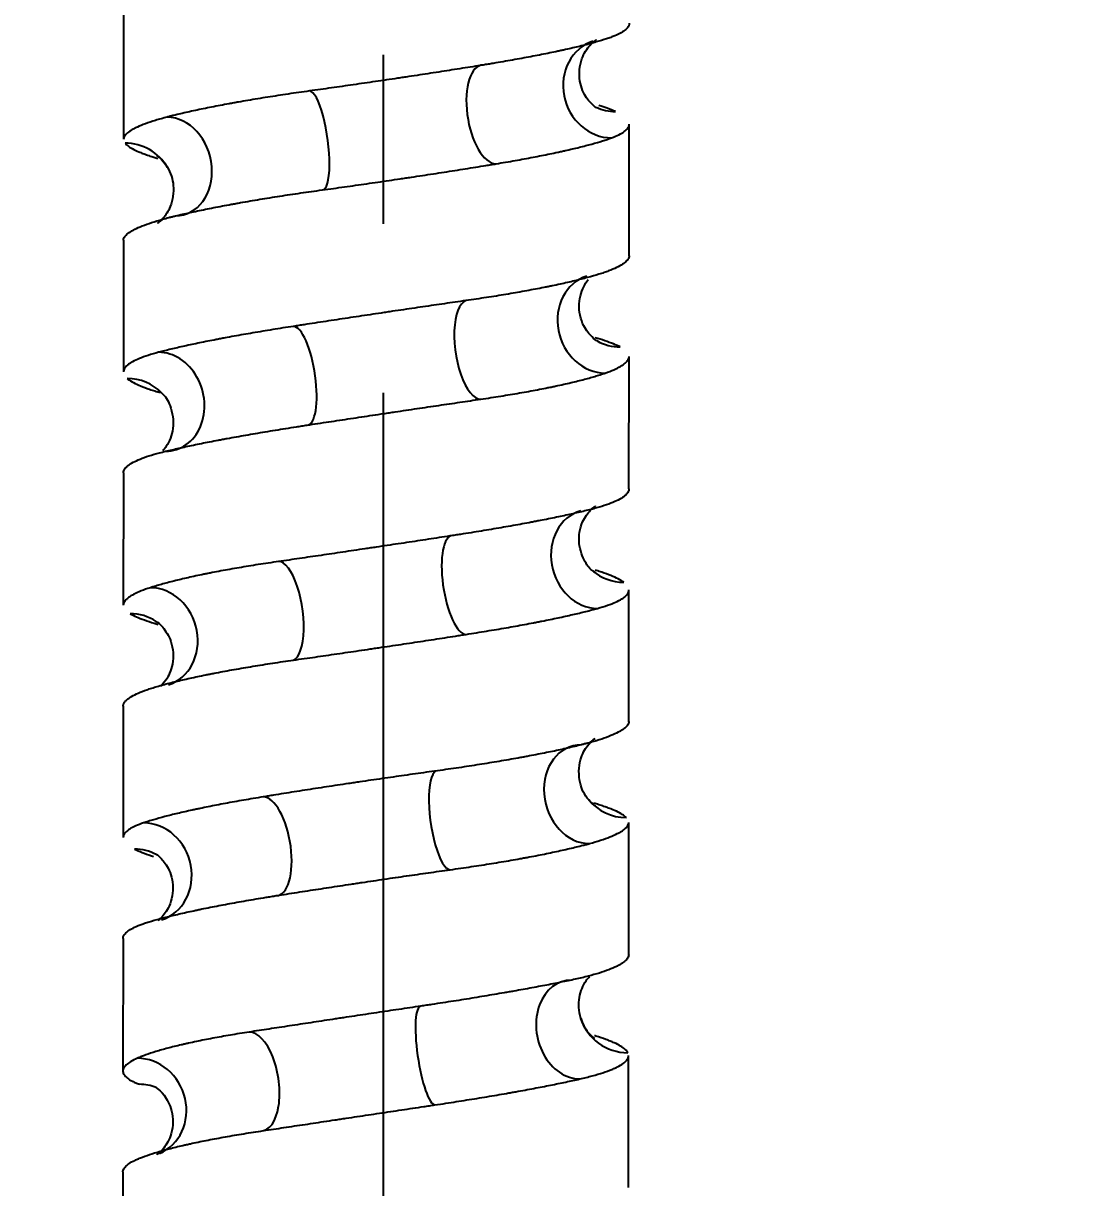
# Model space of a CAD drawing. Header units: millimetres. Extents: x 6110 to 6704, y -2661 to -1821.
# Drawn here: x 6335.31 to 6343.37, y -2320.69 to -2311.94 of the extents above; entities that cross this region are included whole.
import ezdxf

# ---------------------------------------------------------------- set-up
doc = ezdxf.new("R2010")
doc.units = ezdxf.units.MM
doc.header["$LTSCALE"] = 0.1
doc.linetypes.add('CENTERX2', pattern=[101.6, 63.5, -12.7, 12.7, -12.7])
doc.linetypes.add('HIDDEN2', pattern=[4.7625, 3.175, -1.5875])
doc.layers.add('1', color=4, linetype='HIDDEN2', lineweight=13)
doc.layers.add('DIM', color=3, linetype='Continuous', lineweight=9)
doc.layers.add('CENTER', color=1, linetype='CENTERX2')
doc.styles.get("Standard").update_dxf_attribs({"font": 'arial.ttf'})
doc.dimstyles.new('ISO-25', dxfattribs={"dimtxt": 2.5, "dimasz": 2.5, "dimexe": 1.25, "dimexo": 0.625, "dimtad": 1, "dimlfac": 5, "dimtxsty": 'Standard', "dimcen": 2.5, "dimadec": 0, "dimazin": 0, "dimtfac": 1, "dimtmove": 0, "dimatfit": 3, "dimfxl": 0, "dimarcsym": 0})

# ---------------------------------------------------------------- blocks, each defined once
blk = doc.blocks.new('*D85')
at = {"layer": 'Defpoints', "color": 0}
for p in [(6324.4599, -2027.3782), (6392.6916, -2027.3782), (6311.704, -2532.5418)]:
    blk.add_point(p, dxfattribs=at)
at = {"layer": 'DIM', "color": 0, "lineweight": -2}
for p, q in [((6325.0849, -2027.3782), (6393.9416, -2027.3782)), ((6392.6916, -2527.5418), (6392.6916, -2032.3782)), ((6312.329, -2532.5418), (6393.9416, -2532.5418))]:
    blk.add_line(p, q, dxfattribs=at)
at = {"layer": 'DIM', "color": 0}
for points in [[(6391.8583, -2032.3782), (6393.5249, -2032.3782), (6392.6916, -2027.3782)], [(6391.8583, -2527.5418), (6393.5249, -2527.5418), (6392.6916, -2532.5418)]]:
    blk.add_solid(points, dxfattribs=at)
at = {"layer": 'DIM', "color": 0, "insert": (6389.0618, -2279.96), "char_height": 5, "attachment_point": 5, "rotation": 90}
blk.add_mtext('2020,7', dxfattribs=at)
blk = doc.blocks.new('*D93')
at = {"layer": 'Defpoints', "color": 0}
for p in [(6325.0849, -2027.3782), (6402.037, -2595.9805), (6423.8203, -2595.9805)]:
    blk.add_point(p, dxfattribs=at)
at = {"layer": 'DIM', "color": 0, "lineweight": -2}
for p, q in [((6325.7099, -2027.3782), (6425.0703, -2027.3782)), ((6423.8203, -2032.3782), (6423.8203, -2590.9805)), ((6402.662, -2595.9805), (6425.0703, -2595.9805))]:
    blk.add_line(p, q, dxfattribs=at)
at = {"layer": 'DIM', "color": 0}
for points in [[(6422.9869, -2032.3782), (6424.6536, -2032.3782), (6423.8203, -2027.3782)], [(6422.9869, -2590.9805), (6424.6536, -2590.9805), (6423.8203, -2595.9805)]]:
    blk.add_solid(points, dxfattribs=at)
at = {"layer": 'DIM', "color": 0, "insert": (6420.1905, -2311.6794), "char_height": 5, "attachment_point": 5, "rotation": 90}
blk.add_mtext('2274,4', dxfattribs=at)

msp = doc.modelspace()

# ---------------------------------------------------------------- hatches: boundary and pattern name
at = {"layer": 'DIM'}
h = msp.add_hatch(dxfattribs=at)
h.set_pattern_fill('ANSI31', color=2)
edge = h.paths.add_edge_path()
edge.add_line((6619.6172, -2595.9805), (6619.6172, -1962.2056))
edge.add_line((6634.6172, -1966.1101), (6619.6172, -1966.1101))
edge.add_line((6634.6172, -2610.9805), (6634.6172, -1966.1101))
edge.add_line((6634.6172, -2610.9805), (6184.4567, -2610.9805))
edge.add_line((6619.6172, -2595.9805), (6184.4567, -2595.9805))
edge.add_line((6184.4567, -2610.9805), (6184.4567, -2595.9805))

# ---------------------------------------------------------------- linework, layer by layer
at = {"layer": '1', "color": 7, "linetype": 'Continuous', "lineweight": -3}
for p, q in [((6336.0602, -2311.8162), (6336.0596, -2312.8088)), ((6339.859, -2313.6844), (6339.8596, -2312.6958)), ((6336.059, -2313.5666), (6336.0584, -2314.5572)), ((6339.6187, -2314.3239), (6339.619, -2314.3243)), ((6339.8578, -2315.4366), (6339.8584, -2314.4423)), ((6336.0579, -2315.3155), (6336.0572, -2316.3095)), ((6339.8566, -2317.1851), (6339.8573, -2316.1949)), ((6336.3005, -2316.4301), (6336.3033, -2316.431)), ((6336.0567, -2317.0673), (6336.056, -2318.0563)), ((6339.8554, -2318.9358), (6339.8561, -2317.9429)), ((6336.0555, -2318.8146), (6336.0548, -2319.8101)), ((6339.8542, -2320.6861), (6339.8549, -2319.6941)), ((6336.0543, -2320.5681), (6336.0536, -2321.5565))]:
    msp.add_line(p, q, dxfattribs=at)
for centre, major_axis, ratio, start_param, end_param in [((6339.708, -2312.4265), (0.1217, -0.3547), 0.912328, 3.142225, 5.979219), ((6338.8098, -2312.6222), (0.0604, -0.3701), 0.44242, 3.070549, 6.209496), ((6337.5055, -2312.8178), (0.0512, -0.3715), 0.236544, 6.250306, 9.391992), ((6339.7728, -2312.2301), (0.1654, 0.3365), 0.944282, 3.155544, 3.574011), ((6336.4179, -2313.0135), (0.0911, -0.3638), 0.803058, 6.085779, 9.224396), ((6336.0662, -2313.2097), (0.3217, 0.1927), 0.987849, 6.273563, 7.308223), ((6339.656, -2314.1943), (0.116, -0.3566), 0.883896, 3.142069, 6.001245), ((6338.6977, -2314.39), (0.0539, -0.3711), 0.386135, 3.085357, 6.227038), ((6337.3871, -2314.5855), (0.0567, -0.3707), 0.297889, 6.238932, 9.377533), ((6339.8039, -2313.998), (0.1849, 0.3263), 0.962722, 3.141569, 3.640415), ((6336.3491, -2314.7813), (0.0917, -0.3636), 0.839465, 6.073809, 9.215514), ((6336.0783, -2314.9776), (0.2668, 0.2635), 0.978967, 6.281476, 7.062138), ((6339.5963, -2315.9621), (0.0962, -0.3625), 0.855425, 3.156785, 6.059496), ((6338.5833, -2316.1578), (0.0573, -0.3706), 0.325597, 3.092572, 6.231155), ((6337.2711, -2316.3533), (0.0533, -0.3712), 0.357604, 6.231542, 9.37322), ((6339.8281, -2315.7659), (0.2416, 0.2868), 0.974317, 3.139325, 3.826797), ((6336.2863, -2316.5491), (0.1102, -0.3584), 0.87037, 0.000345, 2.878182), ((6336.099, -2316.7454), (0.2043, 0.3145), 0.969556, 6.282838, 6.844609), ((6339.5307, -2317.7299), (0.0947, -0.3628), 0.819767, 2.931692, 6.070256), ((6338.4656, -2317.9256), (0.0516, -0.3714), 0.266315, 3.104519, 6.246169), ((6337.1579, -2318.1211), (0.0596, -0.3702), 0.416084, 6.217451, 9.356338), ((6339.8439, -2317.5337), (0.2887, 0.2394), 0.984903, 3.13764, 4.012053), ((6336.2309, -2318.3169), (0.1143, -0.3571), 0.89986, 0.000361, 2.860452), ((6336.1264, -2318.5133), (0.179, 0.3295), 0.952573, 0.000484, 0.475486), ((6339.4578, -2319.4977), (0.0803, -0.3663), 0.784443, 2.97086, 6.112481), ((6338.3465, -2319.6933), (0.0553, -0.3709), 0.203463, 3.112462, 6.251329), ((6339.8528, -2319.3016), (0.3573, 0.1138), 0.988346, 3.136606, 4.3983), ((6337.0479, -2319.8888), (0.0564, -0.3707), 0.472697, 6.210863, 9.352516), ((6336.1819, -2320.0847), (0.1415, -0.3473), 0.923391, 0.016318, 2.7796), ((6336.1622, -2320.2812), (0.1415, 0.3473), 0.935349, 6.282577, 6.646659)]:
    msp.add_ellipse(centre, major_axis=major_axis, ratio=ratio, start_param=start_param, end_param=end_param, dxfattribs=at)
for points, knots in [([(6339.8602, -2311.9375), (6339.8601, -2311.9405), (6339.8598, -2311.9435), (6339.8587, -2311.9485), (6339.8581, -2311.9506), (6339.8566, -2311.9548), (6339.8557, -2311.957), (6339.8503, -2311.9674), (6339.8436, -2311.9757), (6339.8254, -2311.9921), (6339.8025, -2312.0082), (6339.7702, -2312.024), (6339.7424, -2312.0357), (6339.7325, -2312.0395), (6339.7115, -2312.0472), (6339.7004, -2312.051), (6339.6887, -2312.0548)], [0, 0, 0, 0, 0.072957, 0.072957, 0.124459, 0.124459, 0.175962, 0.175962, 0.381971, 0.381971, 0.587981, 0.79399, 0.79399, 0.896995, 0.896995, 1, 1, 1, 1]), ([(6339.6887, -2312.0548), (6339.6652, -2312.0624), (6339.6396, -2312.0701), (6339.5843, -2312.0857), (6339.5249, -2312.1015), (6339.4574, -2312.1178), (6339.4038, -2312.1301), (6339.3762, -2312.1363), (6339.3474, -2312.1426), (6339.328, -2312.1468), (6339.3182, -2312.1489), (6339.2685, -2312.1594), (6339.2273, -2312.1678), (6339.1419, -2312.1846), (6339.0536, -2312.2013), (6338.9596, -2312.218), (6338.8868, -2312.2304), (6338.8622, -2312.2346), (6338.8247, -2312.2408), (6338.812, -2312.2429), (6338.7867, -2312.247), (6338.774, -2312.2491), (6338.7612, -2312.2512)], [0, 0, 0, 0, 0.125, 0.125, 0.25, 0.375, 0.375, 0.4375, 0.46875, 0.46875, 0.5, 0.5, 0.625, 0.625, 0.75, 0.875, 0.875, 0.9375, 0.9375, 0.96875, 0.96875, 1, 1, 1, 1]), ([(6339.6084, -2312.5695), (6339.6081, -2312.5708), (6339.5975, -2312.5602), (6339.5359, -2312.5062), (6339.4744, -2312.3699), (6339.4908, -2312.2038), (6339.5634, -2312.0968), (6339.6075, -2312.0642), (6339.6143, -2312.0608), (6339.6144, -2312.0608)], [0, 0, 0, 0, 0.133146, 0.276472, 0.43682, 0.620249, 0.772999, 0.903588, 1, 1, 1, 1]), ([(6338.7612, -2312.2512), (6338.7102, -2312.2594), (6338.6586, -2312.2676), (6338.5542, -2312.2841), (6338.4484, -2312.3006), (6338.3402, -2312.3172), (6338.258, -2312.3297), (6338.2305, -2312.3339), (6338.1889, -2312.3402), (6338.175, -2312.3422), (6338.1471, -2312.3464), (6338.1332, -2312.3485), (6338.0633, -2312.359), (6338.0077, -2312.3672), (6337.8966, -2312.3835), (6337.7859, -2312.3996), (6337.6759, -2312.4153), (6337.5937, -2312.427), (6337.5663, -2312.4308), (6337.5116, -2312.4385), (6337.4843, -2312.4423), (6337.4572, -2312.4461)], [0, 0, 0, 0, 0.125, 0.125, 0.25, 0.375, 0.375, 0.4375, 0.4375, 0.46875, 0.46875, 0.5, 0.5, 0.625, 0.625, 0.75, 0.875, 0.875, 0.9375, 0.9375, 1, 1, 1, 1]), ([(6337.4572, -2312.4461), (6337.4026, -2312.4536), (6337.3491, -2312.4613), (6337.2442, -2312.4769), (6337.1414, -2312.4927), (6337.0429, -2312.5089), (6336.9705, -2312.5213), (6336.9467, -2312.5254), (6336.9113, -2312.5317), (6336.8996, -2312.5337), (6336.8763, -2312.5379), (6336.8647, -2312.54), (6336.8075, -2312.5506), (6336.7634, -2312.5589), (6336.6787, -2312.5757), (6336.5975, -2312.5925), (6336.5232, -2312.6092), (6336.47, -2312.6217), (6336.4527, -2312.6258), (6336.4275, -2312.6321), (6336.4192, -2312.6341), (6336.4028, -2312.6383), (6336.3947, -2312.6404), (6336.3868, -2312.6424)], [0, 0, 0, 0, 0.125, 0.125, 0.25, 0.375, 0.375, 0.4375, 0.4375, 0.46875, 0.46875, 0.5, 0.5, 0.625, 0.625, 0.75, 0.875, 0.875, 0.9375, 0.9375, 0.96875, 0.96875, 1, 1, 1, 1]), ([(6339.7558, -2312.6012), (6339.7375, -2312.5929), (6339.717, -2312.5847), (6339.6748, -2312.5692), (6339.6538, -2312.5621), (6339.6312, -2312.5549)], [0, 0, 0, 0, 0.537888, 0.537888, 1, 1, 1, 1]), ([(6336.3868, -2312.6424), (6336.3553, -2312.6507), (6336.326, -2312.6589), (6336.272, -2312.6755), (6336.2224, -2312.692), (6336.1816, -2312.7087), (6336.1544, -2312.7213), (6336.1459, -2312.7255), (6336.134, -2312.7318), (6336.1301, -2312.7339), (6336.1228, -2312.7381), (6336.1192, -2312.7402), (6336.1023, -2312.7507), (6336.0912, -2312.759), (6336.074, -2312.7754), (6336.0629, -2312.7898), (6336.0595, -2312.804), (6336.0596, -2312.8102)], [0, 0, 0, 0, 0.147229, 0.147229, 0.294459, 0.441688, 0.441688, 0.515303, 0.515303, 0.55211, 0.55211, 0.588917, 0.588917, 0.736146, 0.736146, 0.883376, 1, 1, 1, 1]), ([(6339.7273, -2312.7982), (6339.748, -2312.7906), (6339.7663, -2312.7829), (6339.7979, -2312.7672), (6339.8247, -2312.7514), (6339.8419, -2312.7351), (6339.8512, -2312.7227), (6339.8536, -2312.7186), (6339.8564, -2312.7123), (6339.8572, -2312.7102), (6339.8584, -2312.706), (6339.8589, -2312.7039), (6339.8595, -2312.6998), (6339.8596, -2312.6979), (6339.8596, -2312.6959)], [0, 0, 0, 0, 0.23624, 0.23624, 0.47248, 0.70872, 0.70872, 0.82684, 0.82684, 0.8859, 0.8859, 0.94496, 0.94496, 1, 1, 1, 1]), ([(6336.0705, -2312.8381), (6336.0766, -2312.8457), (6336.0851, -2312.8534), (6336.1069, -2312.8691), (6336.1335, -2312.885), (6336.1694, -2312.9013), (6336.2, -2312.9137), (6336.2108, -2312.9179), (6336.2278, -2312.9242), (6336.2337, -2312.9263), (6336.2457, -2312.9305), (6336.2518, -2312.9326), (6336.277, -2312.9411), (6336.297, -2312.9474), (6336.3182, -2312.9538)], [0, 0, 0, 0, 0.210426, 0.210426, 0.420853, 0.631279, 0.631279, 0.736493, 0.736493, 0.789099, 0.789099, 0.841706, 0.841706, 1, 1, 1, 1]), ([(6338.8579, -2312.9933), (6338.9074, -2312.9851), (6338.9553, -2312.9769), (6339.0482, -2312.9604), (6339.1381, -2312.9439), (6339.222, -2312.9272), (6339.2826, -2312.9147), (6339.3124, -2312.9085), (6339.3413, -2312.9022), (6339.3604, -2312.898), (6339.3699, -2312.8959), (6339.4164, -2312.8854), (6339.4516, -2312.8772), (6339.5178, -2312.8608), (6339.5799, -2312.8447), (6339.6339, -2312.8289), (6339.6713, -2312.8173), (6339.6832, -2312.8134), (6339.706, -2312.8057), (6339.717, -2312.8019), (6339.7273, -2312.7982)], [0, 0, 0, 0, 0.125, 0.125, 0.25, 0.375, 0.375, 0.4375, 0.46875, 0.46875, 0.5, 0.5, 0.625, 0.625, 0.75, 0.875, 0.875, 0.9375, 0.9375, 1, 1, 1, 1]), ([(6336.3079, -2312.9307), (6336.308, -2312.9306), (6336.3183, -2312.936), (6336.359, -2312.9725), (6336.382, -2313.0077), (6336.3879, -2313.017)], [0, 0, 0, 0, 0.437086, 0.861973, 1, 1, 1, 1]), ([(6336.3879, -2313.017), (6336.4139, -2313.0625), (6336.446, -2313.1552), (6336.4219, -2313.3144), (6336.3565, -2313.4075), (6336.3186, -2313.4375), (6336.3122, -2313.4412), (6336.3122, -2313.4411)], [0, 0, 0, 0, 0.233959, 0.482525, 0.684088, 0.862367, 1, 1, 1, 1]), ([(6337.5537, -2313.1894), (6337.609, -2313.1819), (6337.6645, -2313.1742), (6337.7755, -2313.1586), (6337.8868, -2313.1428), (6337.9984, -2313.1266), (6338.0823, -2313.1143), (6338.1103, -2313.1102), (6338.1523, -2313.1039), (6338.1663, -2313.1018), (6338.1944, -2313.0976), (6338.2084, -2313.0955), (6338.2782, -2313.085), (6338.3333, -2313.0767), (6338.4421, -2313.0599), (6338.5495, -2313.0432), (6338.654, -2313.0265), (6338.7314, -2313.014), (6338.757, -2313.0099), (6338.7951, -2313.0037), (6338.8078, -2313.0016), (6338.8329, -2312.9974), (6338.8455, -2312.9954), (6338.8579, -2312.9933)], [0, 0, 0, 0, 0.125, 0.125, 0.25, 0.375, 0.375, 0.4375, 0.4375, 0.46875, 0.46875, 0.5, 0.5, 0.625, 0.625, 0.75, 0.875, 0.875, 0.9375, 0.9375, 0.96875, 0.96875, 1, 1, 1, 1]), ([(6336.4499, -2313.3845), (6336.484, -2313.3763), (6336.5198, -2313.3681), (6336.5948, -2313.3516), (6336.6731, -2313.335), (6336.7579, -2313.3184), (6336.824, -2313.3059), (6336.8577, -2313.2996), (6336.8923, -2313.2933), (6336.9156, -2313.2891), (6336.9274, -2313.287), (6336.9865, -2313.2766), (6337.0348, -2313.2683), (6337.1333, -2313.252), (6337.2338, -2313.2359), (6337.3381, -2313.2202), (6337.4179, -2313.2085), (6337.4447, -2313.2047), (6337.4989, -2313.197), (6337.5262, -2313.1932), (6337.5537, -2313.1894)], [0, 0, 0, 0, 0.125, 0.125, 0.25, 0.375, 0.375, 0.4375, 0.46875, 0.46875, 0.5, 0.5, 0.625, 0.625, 0.75, 0.875, 0.875, 0.9375, 0.9375, 1, 1, 1, 1]), ([(6336.059, -2313.5674), (6336.059, -2313.5644), (6336.0594, -2313.5613), (6336.0621, -2313.5504), (6336.0708, -2313.5345), (6336.0893, -2313.5183), (6336.1068, -2313.5059), (6336.1133, -2313.5017), (6336.1239, -2313.4955), (6336.1276, -2313.4934), (6336.1353, -2313.4892), (6336.1393, -2313.4871), (6336.1601, -2313.4765), (6336.179, -2313.4681), (6336.2212, -2313.4513), (6336.2679, -2313.4345), (6336.3234, -2313.4178), (6336.3683, -2313.4053), (6336.3838, -2313.4012), (6336.408, -2313.3949), (6336.4162, -2313.3928), (6336.4329, -2313.3887), (6336.4413, -2313.3866), (6336.4499, -2313.3845)], [0, 0, 0, 0, 0.053257, 0.053257, 0.188506, 0.323755, 0.323755, 0.391379, 0.391379, 0.425192, 0.425192, 0.459004, 0.459004, 0.594253, 0.594253, 0.729502, 0.864751, 0.864751, 0.932375, 0.932375, 0.966188, 0.966188, 1, 1, 1, 1]), ([(6339.859, -2313.6835), (6339.8589, -2313.6882), (6339.8581, -2313.693), (6339.8549, -2313.7019), (6339.8529, -2313.706), (6339.8488, -2313.7123), (6339.8473, -2313.7144), (6339.844, -2313.7186), (6339.8421, -2313.7207), (6339.8323, -2313.7313), (6339.8219, -2313.7397), (6339.7965, -2313.7565), (6339.7665, -2313.7732), (6339.727, -2313.7899), (6339.6939, -2313.8024), (6339.6822, -2313.8066), (6339.6638, -2313.8129), (6339.6575, -2313.8149), (6339.6447, -2313.8191), (6339.6381, -2313.8212), (6339.6314, -2313.8232)], [0, 0, 0, 0, 0.104084, 0.104084, 0.193676, 0.193676, 0.238472, 0.238472, 0.283267, 0.283267, 0.462451, 0.462451, 0.641634, 0.820817, 0.820817, 0.910408, 0.910408, 0.955204, 0.955204, 1, 1, 1, 1]), ([(6339.6314, -2313.8232), (6339.6048, -2313.8314), (6339.5761, -2313.8397), (6339.515, -2313.8562), (6339.4501, -2313.8727), (6339.3775, -2313.8894), (6339.3202, -2313.9019), (6339.2909, -2313.9082), (6339.2604, -2313.9144), (6339.2398, -2313.9186), (6339.2294, -2313.9207), (6339.177, -2313.9312), (6339.1337, -2313.9394), (6339.0444, -2313.9557), (6338.9525, -2313.9719), (6338.8554, -2313.9876), (6338.7806, -2313.9992), (6338.7553, -2314.0031), (6338.7041, -2314.0107), (6338.6781, -2314.0145), (6338.6519, -2314.0183)], [0, 0, 0, 0, 0.125, 0.125, 0.25, 0.375, 0.375, 0.4375, 0.46875, 0.46875, 0.5, 0.5, 0.625, 0.625, 0.75, 0.875, 0.875, 0.9375, 0.9375, 1, 1, 1, 1]), ([(6339.619, -2314.3243), (6339.6095, -2314.3232), (6339.586, -2314.3033), (6339.505, -2314.2112), (6339.4682, -2314.0476), (6339.5104, -2313.9194), (6339.543, -2313.873), (6339.5521, -2313.8617)], [0, 0, 0, 0, 0.202173, 0.407319, 0.666554, 0.903846, 1, 1, 1, 1]), ([(6338.6519, -2314.0183), (6338.5992, -2314.0259), (6338.546, -2314.0336), (6338.4385, -2314.0491), (6338.3301, -2314.0649), (6338.2198, -2314.0811), (6338.1364, -2314.0935), (6338.1084, -2314.0976), (6338.0663, -2314.1038), (6338.0523, -2314.1059), (6338.0241, -2314.1101), (6338.0099, -2314.1122), (6337.9395, -2314.1227), (6337.8835, -2314.1311), (6337.7721, -2314.1479), (6337.6614, -2314.1646), (6337.552, -2314.1813), (6337.4704, -2314.1937), (6337.4433, -2314.1979), (6337.4028, -2314.2041), (6337.3893, -2314.2062), (6337.3624, -2314.2103), (6337.349, -2314.2124), (6337.3357, -2314.2145)], [0, 0, 0, 0, 0.125, 0.125, 0.25, 0.375, 0.375, 0.4375, 0.4375, 0.46875, 0.46875, 0.5, 0.5, 0.625, 0.625, 0.75, 0.875, 0.875, 0.9375, 0.9375, 0.96875, 0.96875, 1, 1, 1, 1]), ([(6337.3357, -2314.2145), (6337.2826, -2314.2227), (6337.2308, -2314.2309), (6337.1294, -2314.2474), (6337.0304, -2314.2639), (6336.9361, -2314.2806), (6336.8672, -2314.2931), (6336.8332, -2314.2993), (6336.7998, -2314.3056), (6336.7777, -2314.3098), (6336.7667, -2314.3119), (6336.7125, -2314.3224), (6336.671, -2314.3306), (6336.5915, -2314.347), (6336.5157, -2314.3631), (6336.4471, -2314.3788), (6336.3983, -2314.3905), (6336.3826, -2314.3944), (6336.3519, -2314.402), (6336.3371, -2314.4059), (6336.3228, -2314.4096)], [0, 0, 0, 0, 0.125, 0.125, 0.25, 0.375, 0.375, 0.4375, 0.46875, 0.46875, 0.5, 0.5, 0.625, 0.625, 0.75, 0.875, 0.875, 0.9375, 0.9375, 1, 1, 1, 1]), ([(6339.7918, -2314.3697), (6339.7769, -2314.3621), (6339.7597, -2314.3543), (6339.7209, -2314.3387), (6339.6793, -2314.3234), (6339.6295, -2314.3077), (6339.6038, -2314.3002)], [0, 0, 0, 0, 0.34248, 0.34248, 0.68496, 1, 1, 1, 1]), ([(6336.3228, -2314.4096), (6336.294, -2314.4172), (6336.2675, -2314.4249), (6336.2194, -2314.4405), (6336.1758, -2314.4564), (6336.1415, -2314.4727), (6336.1192, -2314.485), (6336.1123, -2314.4892), (6336.1029, -2314.4954), (6336.0999, -2314.4975), (6336.0943, -2314.5018), (6336.0916, -2314.5039), (6336.079, -2314.5144), (6336.0714, -2314.5228), (6336.0612, -2314.5396), (6336.0585, -2314.5484), (6336.0584, -2314.5571), (6336.0584, -2314.5575)], [0, 0, 0, 0, 0.165502, 0.165502, 0.331003, 0.496505, 0.496505, 0.579256, 0.579256, 0.620631, 0.620631, 0.662007, 0.662007, 0.827508, 0.827508, 0.99301, 1, 1, 1, 1]), ([(6339.6798, -2314.5653), (6339.7035, -2314.5571), (6339.7249, -2314.5489), (6339.7629, -2314.5324), (6339.7961, -2314.5158), (6339.8201, -2314.4991), (6339.8345, -2314.4866), (6339.8388, -2314.4824), (6339.8442, -2314.4761), (6339.8459, -2314.474), (6339.8489, -2314.4698), (6339.8502, -2314.4677), (6339.8561, -2314.4575), (6339.8584, -2314.4495), (6339.8584, -2314.4416)], [0, 0, 0, 0, 0.201441, 0.201441, 0.402882, 0.604323, 0.604323, 0.705044, 0.705044, 0.755404, 0.755404, 0.805764, 0.805764, 1, 1, 1, 1]), ([(6336.0869, -2314.6066), (6336.0966, -2314.6148), (6336.1087, -2314.6231), (6336.1375, -2314.6396), (6336.1708, -2314.6563), (6336.2132, -2314.673), (6336.2485, -2314.6856), (6336.2608, -2314.6898), (6336.2802, -2314.6961), (6336.2868, -2314.6982), (6336.3003, -2314.7024), (6336.3072, -2314.7045), (6336.3211, -2314.7087), (6336.3282, -2314.7108), (6336.3353, -2314.7128)], [0, 0, 0, 0, 0.235537, 0.235537, 0.471074, 0.70661, 0.70661, 0.824379, 0.824379, 0.883263, 0.883263, 0.942147, 0.942147, 1, 1, 1, 1]), ([(6338.7434, -2314.7617), (6338.795, -2314.7541), (6338.8451, -2314.7464), (6338.9426, -2314.7308), (6339.0372, -2314.715), (6339.1263, -2314.6988), (6339.191, -2314.6865), (6339.2229, -2314.6803), (6339.2539, -2314.674), (6339.2744, -2314.6698), (6339.2845, -2314.6677), (6339.3347, -2314.6572), (6339.3727, -2314.6488), (6339.4448, -2314.632), (6339.513, -2314.6153), (6339.5733, -2314.5986), (6339.6156, -2314.5861), (6339.6291, -2314.5819), (6339.6487, -2314.5757), (6339.6551, -2314.5736), (6339.6677, -2314.5695), (6339.6738, -2314.5674), (6339.6798, -2314.5653)], [0, 0, 0, 0, 0.125, 0.125, 0.25, 0.375, 0.375, 0.4375, 0.46875, 0.46875, 0.5, 0.5, 0.625, 0.625, 0.75, 0.875, 0.875, 0.9375, 0.9375, 0.96875, 0.96875, 1, 1, 1, 1]), ([(6336.3112, -2314.6855), (6336.3113, -2314.6853), (6336.3173, -2314.6889), (6336.3351, -2314.7052), (6336.3451, -2314.7141)], [0, 0, 0, 0, 0.559266, 1, 1, 1, 1]), ([(6336.3451, -2314.7141), (6336.3732, -2314.7392), (6336.4173, -2314.8062), (6336.4471, -2314.9801), (6336.3946, -2315.1), (6336.3623, -2315.1401), (6336.3535, -2315.1497)], [0, 0, 0, 0, 0.273649, 0.596364, 0.882748, 1, 1, 1, 1]), ([(6337.4389, -2314.9566), (6337.4929, -2314.9484), (6337.5472, -2314.9402), (6337.6563, -2314.9237), (6337.7659, -2314.9072), (6337.8765, -2314.8905), (6337.9599, -2314.878), (6337.9877, -2314.8739), (6338.0296, -2314.8676), (6338.0436, -2314.8655), (6338.0716, -2314.8613), (6338.0856, -2314.8592), (6338.1554, -2314.8488), (6338.2108, -2314.8405), (6338.3203, -2314.8242), (6338.4287, -2314.8081), (6338.535, -2314.7924), (6338.6138, -2314.7808), (6338.64, -2314.7769), (6338.692, -2314.7692), (6338.7178, -2314.7654), (6338.7434, -2314.7617)], [0, 0, 0, 0, 0.125, 0.125, 0.25, 0.375, 0.375, 0.4375, 0.4375, 0.46875, 0.46875, 0.5, 0.5, 0.625, 0.625, 0.75, 0.875, 0.875, 0.9375, 0.9375, 1, 1, 1, 1]), ([(6336.3753, -2315.153), (6336.4067, -2315.1454), (6336.4399, -2315.1377), (6336.5099, -2315.1221), (6336.5834, -2315.1063), (6336.6641, -2315.09), (6336.7273, -2315.0777), (6336.7595, -2315.0715), (6336.7928, -2315.0652), (6336.8152, -2315.061), (6336.8266, -2315.0589), (6336.8835, -2315.0484), (6336.9302, -2315.04), (6337.0259, -2315.0232), (6337.1238, -2315.0065), (6337.2262, -2314.9898), (6337.3047, -2314.9773), (6337.3312, -2314.9732), (6337.3713, -2314.967), (6337.3848, -2314.9649), (6337.4118, -2314.9607), (6337.4253, -2314.9587), (6337.4389, -2314.9566)], [0, 0, 0, 0, 0.125, 0.125, 0.25, 0.375, 0.375, 0.4375, 0.46875, 0.46875, 0.5, 0.5, 0.625, 0.625, 0.75, 0.875, 0.875, 0.9375, 0.9375, 0.96875, 0.96875, 1, 1, 1, 1]), ([(6336.0579, -2315.316), (6336.0578, -2315.3103), (6336.0606, -2315.2963), (6336.0701, -2315.2823), (6336.0823, -2315.2697), (6336.087, -2315.2655), (6336.0949, -2315.2592), (6336.0977, -2315.2571), (6336.1036, -2315.2529), (6336.1068, -2315.2508), (6336.1231, -2315.2403), (6336.1384, -2315.2321), (6336.1736, -2315.2157), (6336.2134, -2315.1995), (6336.262, -2315.1838), (6336.3019, -2315.1721), (6336.3158, -2315.1682), (6336.3447, -2315.1606), (6336.3598, -2315.1567), (6336.3753, -2315.153)], [0, 0, 0, 0, 0.102315, 0.251929, 0.251929, 0.326736, 0.326736, 0.364139, 0.364139, 0.401543, 0.401543, 0.551157, 0.551157, 0.700772, 0.850386, 0.850386, 0.925193, 0.925193, 1, 1, 1, 1]), ([(6339.8578, -2315.4362), (6339.8578, -2315.439), (6339.8567, -2315.45), (6339.8514, -2315.4612), (6339.8417, -2315.4737), (6339.8378, -2315.4779), (6339.8312, -2315.4842), (6339.8288, -2315.4863), (6339.8237, -2315.4905), (6339.821, -2315.4926), (6339.8067, -2315.5031), (6339.793, -2315.5113), (6339.761, -2315.5277), (6339.7244, -2315.5438), (6339.6788, -2315.5596), (6339.6411, -2315.5713), (6339.6279, -2315.5751), (6339.6005, -2315.5828), (6339.5861, -2315.5866), (6339.5713, -2315.5904)], [0, 0, 0, 0, 0.052526, 0.210438, 0.210438, 0.289394, 0.289394, 0.328872, 0.328872, 0.368351, 0.368351, 0.526263, 0.526263, 0.684175, 0.842088, 0.842088, 0.921044, 0.921044, 1, 1, 1, 1]), ([(6339.5713, -2315.5904), (6339.5414, -2315.598), (6339.5096, -2315.6057), (6339.4423, -2315.6213), (6339.3713, -2315.6371), (6339.2931, -2315.6533), (6339.2316, -2315.6656), (6339.2002, -2315.6719), (6339.1677, -2315.6781), (6339.1458, -2315.6823), (6339.1348, -2315.6844), (6339.0791, -2315.6949), (6339.0334, -2315.7033), (6338.9395, -2315.7201), (6338.8433, -2315.7368), (6338.7423, -2315.7535), (6338.6647, -2315.766), (6338.6386, -2315.7701), (6338.5989, -2315.7764), (6338.5856, -2315.7784), (6338.5588, -2315.7826), (6338.5454, -2315.7846), (6338.532, -2315.7867)], [0, 0, 0, 0, 0.125, 0.125, 0.25, 0.375, 0.375, 0.4375, 0.46875, 0.46875, 0.5, 0.5, 0.625, 0.625, 0.75, 0.875, 0.875, 0.9375, 0.9375, 0.96875, 0.96875, 1, 1, 1, 1]), ([(6339.5865, -2316.0527), (6339.5642, -2316.0381), (6339.526, -2315.9915), (6339.4675, -2315.8434), (6339.4981, -2315.6829), (6339.5685, -2315.5899), (6339.6024, -2315.5664), (6339.6072, -2315.5637), (6339.6072, -2315.5637)], [0, 0, 0, 0, 0.176703, 0.372574, 0.585661, 0.760418, 0.913776, 1, 1, 1, 1]), ([(6338.532, -2315.7867), (6338.4784, -2315.7949), (6338.4245, -2315.8031), (6338.3161, -2315.8196), (6338.207, -2315.8361), (6338.0966, -2315.8528), (6338.0133, -2315.8653), (6337.9854, -2315.8694), (6337.9435, -2315.8757), (6337.9296, -2315.8778), (6337.9015, -2315.882), (6337.8875, -2315.8841), (6337.8175, -2315.8945), (6337.762, -2315.9028), (6337.6519, -2315.9191), (6337.5428, -2315.9352), (6337.4356, -2315.9509), (6337.356, -2315.9626), (6337.3295, -2315.9664), (6337.2769, -2315.9741), (6337.2507, -2315.9779), (6337.2247, -2315.9816)], [0, 0, 0, 0, 0.125, 0.125, 0.25, 0.375, 0.375, 0.4375, 0.4375, 0.46875, 0.46875, 0.5, 0.5, 0.625, 0.625, 0.75, 0.875, 0.875, 0.9375, 0.9375, 1, 1, 1, 1]), ([(6337.2247, -2315.9816), (6337.1725, -2315.9892), (6337.1216, -2315.9969), (6337.0226, -2316.0125), (6336.9263, -2316.0283), (6336.8352, -2316.0445), (6336.7689, -2316.0568), (6336.7363, -2316.0631), (6336.7044, -2316.0693), (6336.6833, -2316.0735), (6336.6729, -2316.0756), (6336.6213, -2316.0861), (6336.582, -2316.0945), (6336.5074, -2316.1113), (6336.4366, -2316.1281), (6336.3735, -2316.1448), (6336.3291, -2316.1573), (6336.3148, -2316.1614), (6336.294, -2316.1677), (6336.2873, -2316.1698), (6336.274, -2316.1739), (6336.2675, -2316.176), (6336.2611, -2316.178)], [0, 0, 0, 0, 0.125, 0.125, 0.25, 0.375, 0.375, 0.4375, 0.46875, 0.46875, 0.5, 0.5, 0.625, 0.625, 0.75, 0.875, 0.875, 0.9375, 0.9375, 0.96875, 0.96875, 1, 1, 1, 1]), ([(6339.605, -2316.0668), (6339.6049, -2316.0668), (6339.6011, -2316.0643), (6339.5907, -2316.0559), (6339.5865, -2316.0527)], [0, 0, 0, 0, 0.663403, 1, 1, 1, 1]), ([(6339.8178, -2316.1369), (6339.8065, -2316.1287), (6339.7927, -2316.1204), (6339.7608, -2316.1038), (6339.7242, -2316.0872), (6339.6788, -2316.0705), (6339.6412, -2316.0579), (6339.6281, -2316.0537), (6339.6112, -2316.0485), (6339.608, -2316.0475), (6339.6047, -2316.0465)], [0, 0, 0, 0, 0.276339, 0.276339, 0.552678, 0.829016, 0.829016, 0.967186, 0.967186, 1, 1, 1, 1]), ([(6336.2611, -2316.178), (6336.2358, -2316.1863), (6336.2129, -2316.1945), (6336.1717, -2316.211), (6336.1353, -2316.2276), (6336.108, -2316.2443), (6336.0911, -2316.2569), (6336.086, -2316.261), (6336.0793, -2316.2673), (6336.0773, -2316.2694), (6336.0734, -2316.2736), (6336.0716, -2316.2757), (6336.0635, -2316.2862), (6336.0595, -2316.2945), (6336.0574, -2316.3053), (6336.0572, -2316.3078), (6336.0572, -2316.3104)], [0, 0, 0, 0, 0.188227, 0.188227, 0.376454, 0.56468, 0.56468, 0.658794, 0.658794, 0.70585, 0.70585, 0.752907, 0.752907, 0.941134, 0.941134, 1, 1, 1, 1]), ([(6339.6213, -2316.3337), (6339.6486, -2316.3261), (6339.6735, -2316.3184), (6339.7186, -2316.3028), (6339.7591, -2316.287), (6339.7902, -2316.2707), (6339.8101, -2316.2584), (6339.8161, -2316.2542), (6339.8242, -2316.248), (6339.8268, -2316.2459), (6339.8316, -2316.2417), (6339.8339, -2316.2395), (6339.8444, -2316.229), (6339.8503, -2316.2206), (6339.8561, -2316.2064), (6339.8572, -2316.2006), (6339.8573, -2316.1948)], [0, 0, 0, 0, 0.17567, 0.17567, 0.351339, 0.527009, 0.527009, 0.614844, 0.614844, 0.658761, 0.658761, 0.702679, 0.702679, 0.878348, 0.878348, 1, 1, 1, 1]), ([(6336.1096, -2316.3738), (6336.1228, -2316.3814), (6336.1384, -2316.3891), (6336.1741, -2316.4048), (6336.2143, -2316.4207), (6336.2634, -2316.437), (6336.2996, -2316.4482), (6336.3093, -2316.4511), (6336.3192, -2316.454)], [0, 0, 0, 0, 0.298642, 0.298642, 0.597283, 0.895925, 0.895925, 1, 1, 1, 1]), ([(6338.6342, -2316.5288), (6338.6866, -2316.5206), (6338.7378, -2316.5124), (6338.8377, -2316.4959), (6338.9351, -2316.4794), (6339.0276, -2316.4628), (6339.0951, -2316.4503), (6339.1283, -2316.444), (6339.1609, -2316.4377), (6339.1824, -2316.4335), (6339.1931, -2316.4314), (6339.246, -2316.421), (6339.2864, -2316.4127), (6339.3634, -2316.3964), (6339.4367, -2316.3802), (6339.5027, -2316.3645), (6339.5493, -2316.3528), (6339.5644, -2316.349), (6339.5936, -2316.3413), (6339.6077, -2316.3375), (6339.6213, -2316.3337)], [0, 0, 0, 0, 0.125, 0.125, 0.25, 0.375, 0.375, 0.4375, 0.46875, 0.46875, 0.5, 0.5, 0.625, 0.625, 0.75, 0.875, 0.875, 0.9375, 0.9375, 1, 1, 1, 1]), ([(6336.3033, -2316.431), (6336.3189, -2316.437), (6336.3508, -2316.4666), (6336.4298, -2316.5826), (6336.441, -2316.7502), (6336.3836, -2316.8716), (6336.3485, -2316.9086), (6336.3374, -2316.9188)], [0, 0, 0, 0, 0.191353, 0.397784, 0.646908, 0.860172, 1, 1, 1, 1]), ([(6337.3174, -2316.725), (6337.3707, -2316.7174), (6337.4245, -2316.7098), (6337.5329, -2316.6942), (6337.642, -2316.6784), (6337.7528, -2316.6622), (6337.8366, -2316.6498), (6337.8646, -2316.6457), (6337.9068, -2316.6395), (6337.9208, -2316.6374), (6337.9491, -2316.6332), (6337.9632, -2316.6311), (6338.0337, -2316.6206), (6338.0897, -2316.6122), (6338.2008, -2316.5955), (6338.3111, -2316.5787), (6338.4198, -2316.5621), (6338.5007, -2316.5496), (6338.5276, -2316.5454), (6338.5677, -2316.5392), (6338.5811, -2316.5371), (6338.6077, -2316.533), (6338.621, -2316.5309), (6338.6342, -2316.5288)], [0, 0, 0, 0, 0.125, 0.125, 0.25, 0.375, 0.375, 0.4375, 0.4375, 0.46875, 0.46875, 0.5, 0.5, 0.625, 0.625, 0.75, 0.875, 0.875, 0.9375, 0.9375, 0.96875, 0.96875, 1, 1, 1, 1]), ([(6336.3124, -2316.9202), (6336.3405, -2316.9119), (6336.3706, -2316.9037), (6336.4345, -2316.8872), (6336.5021, -2316.8706), (6336.5771, -2316.854), (6336.6362, -2316.8415), (6336.6664, -2316.8352), (6336.6978, -2316.8289), (6336.7189, -2316.8247), (6336.7296, -2316.8226), (6336.7834, -2316.8122), (6336.8277, -2316.8039), (6336.9189, -2316.7876), (6337.0126, -2316.7715), (6337.1112, -2316.7557), (6337.1871, -2316.7441), (6337.2128, -2316.7402), (6337.2646, -2316.7326), (6337.2909, -2316.7288), (6337.3174, -2316.725)], [0, 0, 0, 0, 0.125, 0.125, 0.25, 0.375, 0.375, 0.4375, 0.46875, 0.46875, 0.5, 0.5, 0.625, 0.625, 0.75, 0.875, 0.875, 0.9375, 0.9375, 1, 1, 1, 1]), ([(6336.0567, -2317.0684), (6336.0567, -2317.0609), (6336.0588, -2317.0533), (6336.0654, -2317.0415), (6336.0683, -2317.0374), (6336.0736, -2317.0311), (6336.0756, -2317.029), (6336.0797, -2317.0248), (6336.082, -2317.0227), (6336.094, -2317.0122), (6336.106, -2317.0037), (6336.1347, -2316.9869), (6336.168, -2316.9702), (6336.2106, -2316.9534), (6336.2461, -2316.9409), (6336.2585, -2316.9368), (6336.2781, -2316.9305), (6336.2847, -2316.9284), (6336.2983, -2316.9243), (6336.3053, -2316.9222), (6336.3124, -2316.9202)], [0, 0, 0, 0, 0.156631, 0.156631, 0.240968, 0.240968, 0.283137, 0.283137, 0.325305, 0.325305, 0.493979, 0.493979, 0.662653, 0.831326, 0.831326, 0.915663, 0.915663, 0.957832, 0.957832, 1, 1, 1, 1]), ([(6339.8566, -2317.184), (6339.8566, -2317.1844), (6339.8566, -2317.1848), (6339.8563, -2317.193), (6339.851, -2317.2089), (6339.8358, -2317.2251), (6339.8208, -2317.2375), (6339.8152, -2317.2417), (6339.8058, -2317.2479), (6339.8025, -2317.25), (6339.7956, -2317.2542), (6339.792, -2317.2563), (6339.7733, -2317.2669), (6339.756, -2317.2753), (6339.7169, -2317.2921), (6339.6734, -2317.3088), (6339.6209, -2317.3255), (6339.5781, -2317.3381), (6339.5633, -2317.3422), (6339.5402, -2317.3485), (6339.5324, -2317.3505), (6339.5164, -2317.3547), (6339.5083, -2317.3568), (6339.5001, -2317.3588)], [0, 0, 0, 0, 0.00748, 0.00748, 0.149268, 0.291057, 0.291057, 0.361951, 0.361951, 0.397399, 0.397399, 0.432846, 0.432846, 0.574634, 0.574634, 0.716423, 0.858211, 0.858211, 0.929106, 0.929106, 0.964553, 0.964553, 1, 1, 1, 1]), ([(6339.5552, -2317.7731), (6339.5226, -2317.7343), (6339.4784, -2317.6485), (6339.4791, -2317.4741), (6339.5442, -2317.3605), (6339.5937, -2317.3161), (6339.6034, -2317.3111), (6339.6033, -2317.3112)], [0, 0, 0, 0, 0.227892, 0.470732, 0.66765, 0.83551, 1, 1, 1, 1]), ([(6339.5001, -2317.3588), (6339.4673, -2317.367), (6339.4328, -2317.3753), (6339.3603, -2317.3918), (6339.2844, -2317.4083), (6339.2018, -2317.425), (6339.1372, -2317.4375), (6339.1043, -2317.4437), (6339.0704, -2317.45), (6339.0476, -2317.4542), (6339.036, -2317.4563), (6338.9781, -2317.4667), (6338.9306, -2317.475), (6338.8337, -2317.4913), (6338.7346, -2317.5074), (6338.6315, -2317.5231), (6338.5525, -2317.5348), (6338.5259, -2317.5386), (6338.4722, -2317.5463), (6338.445, -2317.5501), (6338.4177, -2317.5539)], [0, 0, 0, 0, 0.125, 0.125, 0.25, 0.375, 0.375, 0.4375, 0.46875, 0.46875, 0.5, 0.5, 0.625, 0.625, 0.75, 0.875, 0.875, 0.9375, 0.9375, 1, 1, 1, 1]), ([(6338.4177, -2317.5539), (6338.3628, -2317.5614), (6338.3077, -2317.5691), (6338.1972, -2317.5847), (6338.0863, -2317.6005), (6337.9747, -2317.6167), (6337.8907, -2317.629), (6337.8627, -2317.6332), (6337.8206, -2317.6394), (6337.8066, -2317.6415), (6337.7785, -2317.6457), (6337.7644, -2317.6478), (6337.6943, -2317.6583), (6337.639, -2317.6667), (6337.5295, -2317.6834), (6337.4213, -2317.7001), (6337.3156, -2317.7168), (6337.2373, -2317.7293), (6337.2114, -2317.7334), (6337.1728, -2317.7397), (6337.1599, -2317.7417), (6337.1344, -2317.7459), (6337.1216, -2317.748), (6337.109, -2317.75)], [0, 0, 0, 0, 0.125, 0.125, 0.25, 0.375, 0.375, 0.4375, 0.4375, 0.46875, 0.46875, 0.5, 0.5, 0.625, 0.625, 0.75, 0.875, 0.875, 0.9375, 0.9375, 0.96875, 0.96875, 1, 1, 1, 1]), ([(6337.109, -2317.75), (6337.0587, -2317.7582), (6337.0099, -2317.7664), (6336.9152, -2317.7829), (6336.8234, -2317.7995), (6336.7373, -2317.8161), (6336.6749, -2317.8286), (6336.6443, -2317.8349), (6336.6144, -2317.8412), (6336.5947, -2317.8454), (6336.585, -2317.8475), (6336.5368, -2317.8579), (6336.5004, -2317.8662), (6336.4315, -2317.8825), (6336.3666, -2317.8987), (6336.3097, -2317.9144), (6336.2701, -2317.9261), (6336.2574, -2317.93), (6336.233, -2317.9376), (6336.2213, -2317.9415), (6336.2102, -2317.9452)], [0, 0, 0, 0, 0.125, 0.125, 0.25, 0.375, 0.375, 0.4375, 0.46875, 0.46875, 0.5, 0.5, 0.625, 0.625, 0.75, 0.875, 0.875, 0.9375, 0.9375, 1, 1, 1, 1]), ([(6339.609, -2317.8224), (6339.6088, -2317.8227), (6339.6008, -2317.8184), (6339.5743, -2317.7918), (6339.5552, -2317.7731)], [0, 0, 0, 0, 0.466916, 1, 1, 1, 1]), ([(6339.8381, -2317.9054), (6339.8304, -2317.8977), (6339.8202, -2317.89), (6339.795, -2317.8744), (6339.7652, -2317.8585), (6339.726, -2317.8422), (6339.6931, -2317.8298), (6339.6816, -2317.8256), (6339.6633, -2317.8193), (6339.6571, -2317.8172), (6339.6443, -2317.813), (6339.6378, -2317.8109), (6339.6188, -2317.8048), (6339.6059, -2317.8009), (6339.5927, -2317.797)], [0, 0, 0, 0, 0.223939, 0.223939, 0.447878, 0.671817, 0.671817, 0.783787, 0.783787, 0.839771, 0.839771, 0.895756, 0.895756, 1, 1, 1, 1]), ([(6336.2102, -2317.9452), (6336.1878, -2317.9528), (6336.168, -2317.9605), (6336.1331, -2317.9762), (6336.1031, -2317.992), (6336.0826, -2318.0083), (6336.0708, -2318.0207), (6336.0675, -2318.0248), (6336.0634, -2318.0311), (6336.0622, -2318.0332), (6336.0601, -2318.0374), (6336.0593, -2318.0395), (6336.0569, -2318.0465), (6336.056, -2318.0513), (6336.056, -2318.0561)], [0, 0, 0, 0, 0.218699, 0.218699, 0.437398, 0.656097, 0.656097, 0.765446, 0.765446, 0.820121, 0.820121, 0.874796, 0.874796, 1, 1, 1, 1]), ([(6339.5605, -2318.1009), (6339.5906, -2318.0927), (6339.6184, -2318.0845), (6339.6694, -2318.0679), (6339.716, -2318.0513), (6339.7536, -2318.0346), (6339.7784, -2318.0221), (6339.7861, -2318.0179), (6339.7968, -2318.0116), (6339.8002, -2318.0095), (6339.8068, -2318.0053), (6339.8099, -2318.0032), (6339.8248, -2317.9927), (6339.8341, -2317.9844), (6339.848, -2317.968), (6339.8546, -2317.9564), (6339.8561, -2317.9449), (6339.8561, -2317.9415)], [0, 0, 0, 0, 0.155219, 0.155219, 0.310438, 0.465657, 0.465657, 0.543267, 0.543267, 0.582072, 0.582072, 0.620877, 0.620877, 0.776096, 0.776096, 0.931315, 1, 1, 1, 1]), ([(6338.5135, -2318.2972), (6338.5676, -2318.2897), (6338.6206, -2318.282), (6338.7243, -2318.2664), (6338.8257, -2318.2506), (6338.9227, -2318.2344), (6338.9937, -2318.2221), (6339.0171, -2318.2179), (6339.0517, -2318.2117), (6339.0632, -2318.2096), (6339.086, -2318.2054), (6339.0974, -2318.2033), (6339.1534, -2318.1928), (6339.1964, -2318.1844), (6339.2789, -2318.1676), (6339.3577, -2318.1509), (6339.4296, -2318.1342), (6339.4807, -2318.1217), (6339.4973, -2318.1175), (6339.5216, -2318.1113), (6339.5295, -2318.1092), (6339.5452, -2318.1051), (6339.5529, -2318.103), (6339.5605, -2318.1009)], [0, 0, 0, 0, 0.125, 0.125, 0.25, 0.375, 0.375, 0.4375, 0.4375, 0.46875, 0.46875, 0.5, 0.5, 0.625, 0.625, 0.75, 0.875, 0.875, 0.9375, 0.9375, 0.96875, 0.96875, 1, 1, 1, 1]), ([(6336.1418, -2318.1423), (6336.1585, -2318.1506), (6336.1775, -2318.1588), (6336.2197, -2318.1754), (6336.2479, -2318.1855), (6336.2792, -2318.1956), (6336.2847, -2318.1973)], [0, 0, 0, 0, 0.452669, 0.452669, 0.905337, 1, 1, 1, 1]), ([(6336.3054, -2318.1838), (6336.3081, -2318.1806), (6336.3222, -2318.1935), (6336.3939, -2318.2656), (6336.4447, -2318.4129), (6336.4131, -2318.5728), (6336.3491, -2318.6545), (6336.3244, -2318.675), (6336.3178, -2318.68)], [0, 0, 0, 0, 0.180159, 0.345658, 0.534918, 0.740904, 0.909838, 1, 1, 1, 1]), ([(6337.2072, -2318.4921), (6337.2588, -2318.484), (6337.311, -2318.4757), (6337.4166, -2318.4593), (6337.5232, -2318.4427), (6337.6321, -2318.4261), (6337.7146, -2318.4136), (6337.7423, -2318.4094), (6337.784, -2318.4032), (6337.7979, -2318.4011), (6337.8258, -2318.3969), (6337.8398, -2318.3948), (6337.9098, -2318.3843), (6337.9655, -2318.3761), (6338.0764, -2318.3598), (6338.1869, -2318.3437), (6338.2964, -2318.328), (6338.3781, -2318.3163), (6338.4053, -2318.3125), (6338.4595, -2318.3048), (6338.4866, -2318.301), (6338.5135, -2318.2972)], [0, 0, 0, 0, 0.125, 0.125, 0.25, 0.375, 0.375, 0.4375, 0.4375, 0.46875, 0.46875, 0.5, 0.5, 0.625, 0.625, 0.75, 0.875, 0.875, 0.9375, 0.9375, 1, 1, 1, 1]), ([(6336.2515, -2318.6886), (6336.2766, -2318.681), (6336.3037, -2318.6733), (6336.3619, -2318.6577), (6336.4242, -2318.6418), (6336.4943, -2318.6256), (6336.5499, -2318.6132), (6336.5784, -2318.607), (6336.6081, -2318.6008), (6336.6282, -2318.5966), (6336.6383, -2318.5944), (6336.6895, -2318.5839), (6336.7318, -2318.5755), (6336.8194, -2318.5588), (6336.9097, -2318.5421), (6337.0056, -2318.5254), (6337.0796, -2318.5129), (6337.1047, -2318.5087), (6337.1428, -2318.5025), (6337.1556, -2318.5004), (6337.1813, -2318.4963), (6337.1942, -2318.4942), (6337.2072, -2318.4921)], [0, 0, 0, 0, 0.125, 0.125, 0.25, 0.375, 0.375, 0.4375, 0.46875, 0.46875, 0.5, 0.5, 0.625, 0.625, 0.75, 0.875, 0.875, 0.9375, 0.9375, 0.96875, 0.96875, 1, 1, 1, 1]), ([(6336.0555, -2318.8146), (6336.0555, -2318.8129), (6336.0556, -2318.8112), (6336.0563, -2318.8054), (6336.0574, -2318.8012), (6336.06, -2318.7949), (6336.0611, -2318.7928), (6336.0634, -2318.7886), (6336.0648, -2318.7865), (6336.0722, -2318.776), (6336.0806, -2318.7677), (6336.1021, -2318.7513), (6336.1283, -2318.7351), (6336.1638, -2318.7194), (6336.194, -2318.7077), (6336.2046, -2318.7038), (6336.2272, -2318.6962), (6336.2391, -2318.6923), (6336.2515, -2318.6886)], [0, 0, 0, 0, 0.03851, 0.03851, 0.134659, 0.134659, 0.182733, 0.182733, 0.230808, 0.230808, 0.423106, 0.423106, 0.615404, 0.807702, 0.807702, 0.903851, 0.903851, 1, 1, 1, 1]), ([(6339.8551, -2318.9305), (6339.8561, -2318.9388), (6339.8546, -2318.947), (6339.8469, -2318.9636), (6339.8344, -2318.9802), (6339.8123, -2318.9968), (6339.7921, -2319.0094), (6339.7848, -2319.0136), (6339.7729, -2319.0199), (6339.7687, -2319.022), (6339.7602, -2319.0262), (6339.7557, -2319.0283), (6339.7328, -2319.0387), (6339.7123, -2319.047), (6339.667, -2319.0633), (6339.6173, -2319.0795), (6339.5591, -2319.0952), (6339.5122, -2319.1069), (6339.496, -2319.1108), (6339.4625, -2319.1184), (6339.4452, -2319.1222), (6339.4275, -2319.126)], [0, 0, 0, 0, 0.125, 0.125, 0.25, 0.375, 0.375, 0.4375, 0.4375, 0.46875, 0.46875, 0.5, 0.5, 0.625, 0.625, 0.75, 0.875, 0.875, 0.9375, 0.9375, 1, 1, 1, 1]), ([(6339.4275, -2319.126), (6339.3917, -2319.1336), (6339.3542, -2319.1413), (6339.276, -2319.1569), (6339.1946, -2319.1727), (6339.1068, -2319.1889), (6339.0386, -2319.2012), (6339.0038, -2319.2074), (6338.9682, -2319.2137), (6338.9442, -2319.2179), (6338.9321, -2319.22), (6338.8714, -2319.2305), (6338.8219, -2319.2389), (6338.7211, -2319.2556), (6338.6185, -2319.2724), (6338.5122, -2319.289), (6338.4312, -2319.3015), (6338.4039, -2319.3057), (6338.3627, -2319.3119), (6338.3489, -2319.314), (6338.3212, -2319.3181), (6338.3073, -2319.3202), (6338.2934, -2319.3222)], [0, 0, 0, 0, 0.125, 0.125, 0.25, 0.375, 0.375, 0.4375, 0.46875, 0.46875, 0.5, 0.5, 0.625, 0.625, 0.75, 0.875, 0.875, 0.9375, 0.9375, 0.96875, 0.96875, 1, 1, 1, 1]), ([(6339.4955, -2319.4154), (6339.4809, -2319.3581), (6339.4714, -2319.2589), (6339.5224, -2319.1454), (6339.5529, -2319.1082), (6339.5612, -2319.0993)], [0, 0, 0, 0, 0.430908, 0.83209, 1, 1, 1, 1]), ([(6338.2934, -2319.3222), (6338.2381, -2319.3304), (6338.1828, -2319.3386), (6338.0722, -2319.3551), (6337.9615, -2319.3717), (6337.8508, -2319.3883), (6337.7677, -2319.4008), (6337.74, -2319.4049), (6337.6984, -2319.4112), (6337.6846, -2319.4133), (6337.6568, -2319.4175), (6337.643, -2319.4196), (6337.5739, -2319.43), (6337.5195, -2319.4383), (6337.4122, -2319.4546), (6337.3065, -2319.4707), (6337.2039, -2319.4864), (6337.1281, -2319.4981), (6337.103, -2319.5019), (6337.0533, -2319.5096), (6337.0286, -2319.5134), (6337.0042, -2319.5172)], [0, 0, 0, 0, 0.125, 0.125, 0.25, 0.375, 0.375, 0.4375, 0.4375, 0.46875, 0.46875, 0.5, 0.5, 0.625, 0.625, 0.75, 0.875, 0.875, 0.9375, 0.9375, 1, 1, 1, 1]), ([(6339.6016, -2319.5648), (6339.6016, -2319.5648), (6339.6003, -2319.5641), (6339.5787, -2319.5526), (6339.5224, -2319.4858), (6339.5016, -2319.4328), (6339.4955, -2319.4154)], [0, 0, 0, 0, 0.043546, 0.471151, 0.84232, 1, 1, 1, 1]), ([(6337.0042, -2319.5172), (6336.9552, -2319.5247), (6336.9078, -2319.5324), (6336.8163, -2319.548), (6336.7279, -2319.5638), (6336.6459, -2319.58), (6336.5867, -2319.5924), (6336.5577, -2319.5986), (6336.5297, -2319.6049), (6336.5112, -2319.6091), (6336.502, -2319.6112), (6336.457, -2319.6217), (6336.4232, -2319.6301), (6336.3597, -2319.6469), (6336.3005, -2319.6637), (6336.2497, -2319.6804), (6336.2148, -2319.6929), (6336.2037, -2319.6971), (6336.1879, -2319.7033), (6336.1827, -2319.7054), (6336.1727, -2319.7095), (6336.1679, -2319.7116), (6336.1632, -2319.7137)], [0, 0, 0, 0, 0.125, 0.125, 0.25, 0.375, 0.375, 0.4375, 0.46875, 0.46875, 0.5, 0.5, 0.625, 0.625, 0.75, 0.875, 0.875, 0.9375, 0.9375, 0.96875, 0.96875, 1, 1, 1, 1]), ([(6339.8494, -2319.6726), (6339.8451, -2319.6644), (6339.8384, -2319.6561), (6339.8203, -2319.6395), (6339.7975, -2319.6229), (6339.7653, -2319.6062), (6339.7375, -2319.5936), (6339.7277, -2319.5894), (6339.7121, -2319.5831), (6339.7067, -2319.581), (6339.6957, -2319.5768), (6339.69, -2319.5747), (6339.661, -2319.5642), (6339.6357, -2319.5559), (6339.6051, -2319.5467), (6339.6019, -2319.5457), (6339.5986, -2319.5448)], [0, 0, 0, 0, 0.195413, 0.195413, 0.390826, 0.586238, 0.586238, 0.683945, 0.683945, 0.732798, 0.732798, 0.781651, 0.781651, 0.977064, 0.977064, 1, 1, 1, 1]), ([(6339.4881, -2319.8694), (6339.5215, -2319.8618), (6339.5527, -2319.8541), (6339.6106, -2319.8384), (6339.6641, -2319.8226), (6339.7087, -2319.8063), (6339.7388, -2319.7939), (6339.7483, -2319.7898), (6339.7617, -2319.7835), (6339.766, -2319.7814), (6339.7743, -2319.7772), (6339.7784, -2319.7751), (6339.7977, -2319.7645), (6339.8106, -2319.7561), (6339.8316, -2319.7393), (6339.8476, -2319.7226), (6339.854, -2319.7059), (6339.8548, -2319.6962), (6339.8549, -2319.6949), (6339.8549, -2319.6936)], [0, 0, 0, 0, 0.139706, 0.139706, 0.279412, 0.419118, 0.419118, 0.488971, 0.488971, 0.523897, 0.523897, 0.558824, 0.558824, 0.69853, 0.69853, 0.838236, 0.977942, 0.977942, 1, 1, 1, 1]), ([(6336.1632, -2319.7137), (6336.1445, -2319.7219), (6336.1282, -2319.7302), (6336.1006, -2319.7467), (6336.0778, -2319.7633), (6336.0645, -2319.78), (6336.0582, -2319.7926), (6336.0567, -2319.7967), (6336.0553, -2319.803), (6336.055, -2319.8051), (6336.0547, -2319.8094), (6336.0547, -2319.8115), (6336.0556, -2319.822), (6336.0587, -2319.8302), (6336.0698, -2319.8466), (6336.0857, -2319.8628), (6336.1111, -2319.8787), (6336.1338, -2319.8904), (6336.142, -2319.8942), (6336.1596, -2319.902), (6336.169, -2319.9058), (6336.179, -2319.9096)], [0, 0, 0, 0, 0.125, 0.125, 0.25, 0.375, 0.375, 0.4375, 0.4375, 0.46875, 0.46875, 0.5, 0.5, 0.625, 0.625, 0.75, 0.875, 0.875, 0.9375, 0.9375, 1, 1, 1, 1]), ([(6338.3993, -2320.0644), (6338.4539, -2320.0562), (6338.5075, -2320.048), (6338.6128, -2320.0315), (6338.7162, -2320.015), (6338.8157, -2319.9983), (6338.8888, -2319.9858), (6338.913, -2319.9816), (6338.9488, -2319.9754), (6338.9607, -2319.9733), (6338.9844, -2319.9691), (6338.9962, -2319.967), (6339.0545, -2319.9566), (6339.0994, -2319.9483), (6339.1861, -2319.932), (6339.2694, -2319.9159), (6339.3462, -2319.9001), (6339.4013, -2319.8885), (6339.4193, -2319.8846), (6339.4543, -2319.8769), (6339.4715, -2319.8731), (6339.4881, -2319.8694)], [0, 0, 0, 0, 0.125, 0.125, 0.25, 0.375, 0.375, 0.4375, 0.4375, 0.46875, 0.46875, 0.5, 0.5, 0.625, 0.625, 0.75, 0.875, 0.875, 0.9375, 0.9375, 1, 1, 1, 1]), ([(6336.2973, -2319.9276), (6336.2972, -2319.9276), (6336.3071, -2319.9375), (6336.3651, -2319.9818), (6336.4349, -2320.1104), (6336.4316, -2320.2781), (6336.3637, -2320.3948), (6336.315, -2320.4354), (6336.3069, -2320.4394), (6336.307, -2320.4394)], [0, 0, 0, 0, 0.11969, 0.262765, 0.41957, 0.602914, 0.757268, 0.887784, 1, 1, 1, 1]), ([(6337.0915, -2320.2605), (6337.142, -2320.2529), (6337.1932, -2320.2453), (6337.2971, -2320.2297), (6337.4024, -2320.2139), (6337.5105, -2320.1977), (6337.5927, -2320.1853), (6337.6203, -2320.1812), (6337.662, -2320.175), (6337.6759, -2320.1729), (6337.7038, -2320.1687), (6337.7179, -2320.1666), (6337.7879, -2320.1561), (6337.8438, -2320.1477), (6337.9554, -2320.131), (6338.0669, -2320.1142), (6338.178, -2320.0976), (6338.2611, -2320.0851), (6338.2888, -2320.081), (6338.3304, -2320.0747), (6338.3442, -2320.0726), (6338.3718, -2320.0685), (6338.3856, -2320.0664), (6338.3993, -2320.0644)], [0, 0, 0, 0, 0.125, 0.125, 0.25, 0.375, 0.375, 0.4375, 0.4375, 0.46875, 0.46875, 0.5, 0.5, 0.625, 0.625, 0.75, 0.875, 0.875, 0.9375, 0.9375, 0.96875, 0.96875, 1, 1, 1, 1]), ([(6336.2018, -2320.4558), (6336.2235, -2320.4476), (6336.2473, -2320.4393), (6336.299, -2320.4228), (6336.3549, -2320.4062), (6336.4189, -2320.3896), (6336.47, -2320.377), (6336.4963, -2320.3707), (6336.5238, -2320.3645), (6336.5424, -2320.3603), (6336.5518, -2320.3582), (6336.5994, -2320.3477), (6336.6391, -2320.3394), (6336.7214, -2320.3231), (6336.8068, -2320.307), (6336.8982, -2320.2913), (6336.969, -2320.2796), (6336.9929, -2320.2758), (6337.0417, -2320.2681), (6337.0665, -2320.2643), (6337.0915, -2320.2605)], [0, 0, 0, 0, 0.125, 0.125, 0.25, 0.375, 0.375, 0.4375, 0.46875, 0.46875, 0.5, 0.5, 0.625, 0.625, 0.75, 0.875, 0.875, 0.9375, 0.9375, 1, 1, 1, 1]), ([(6336.0543, -2320.5683), (6336.0543, -2320.5664), (6336.0544, -2320.5645), (6336.055, -2320.5605), (6336.0554, -2320.5584), (6336.0584, -2320.5479), (6336.0633, -2320.5394), (6336.078, -2320.5226), (6336.0974, -2320.5058), (6336.1265, -2320.4891), (6336.152, -2320.4766), (6336.1611, -2320.4724), (6336.1757, -2320.4662), (6336.1807, -2320.4641), (6336.191, -2320.4599), (6336.1963, -2320.4578), (6336.2018, -2320.4558)], [0, 0, 0, 0, 0.050016, 0.050016, 0.105898, 0.105898, 0.329423, 0.329423, 0.552949, 0.776474, 0.776474, 0.888237, 0.888237, 0.944119, 0.944119, 1, 1, 1, 1])]:
    msp.add_open_spline(points, degree=3, knots=knots, dxfattribs=at)
at = {"layer": 'CENTER'}
msp.add_line((6338.0093, -2152.1552), (6338.0093, -2433.1083), dxfattribs=at)

# ---------------------------------------------------------------- dimensions: what is measured, and where the dimension line sits
at = {"layer": 'DIM'}
for base, p1, p2, picture, middle in [((6392.6916, -2027.3782), (6311.704, -2532.5418), (6324.4599, -2027.3782), '*D85', (6389.0618, -2279.96)), ((6423.8203, -2595.9805), (6325.0849, -2027.3782), (6402.037, -2595.9805), '*D93', (6420.1905, -2311.6794))]:
    dim = msp.add_linear_dim(base=base, p1=p1, p2=p2, angle=90, dimstyle='ISO-25', override={"dimtxt": 5, "dimasz": 5, "dimdec": 1, "dimlfac": 4, "dimadec": 1, "dimtdec": 1, "dimfxl": 1.25, "dimtfill": 1}, dxfattribs=at)
    dim.commit()
    dim.dimension.update_dxf_attribs({"geometry": picture, "text_midpoint": middle})

doc.saveas('drawing.dxf')
